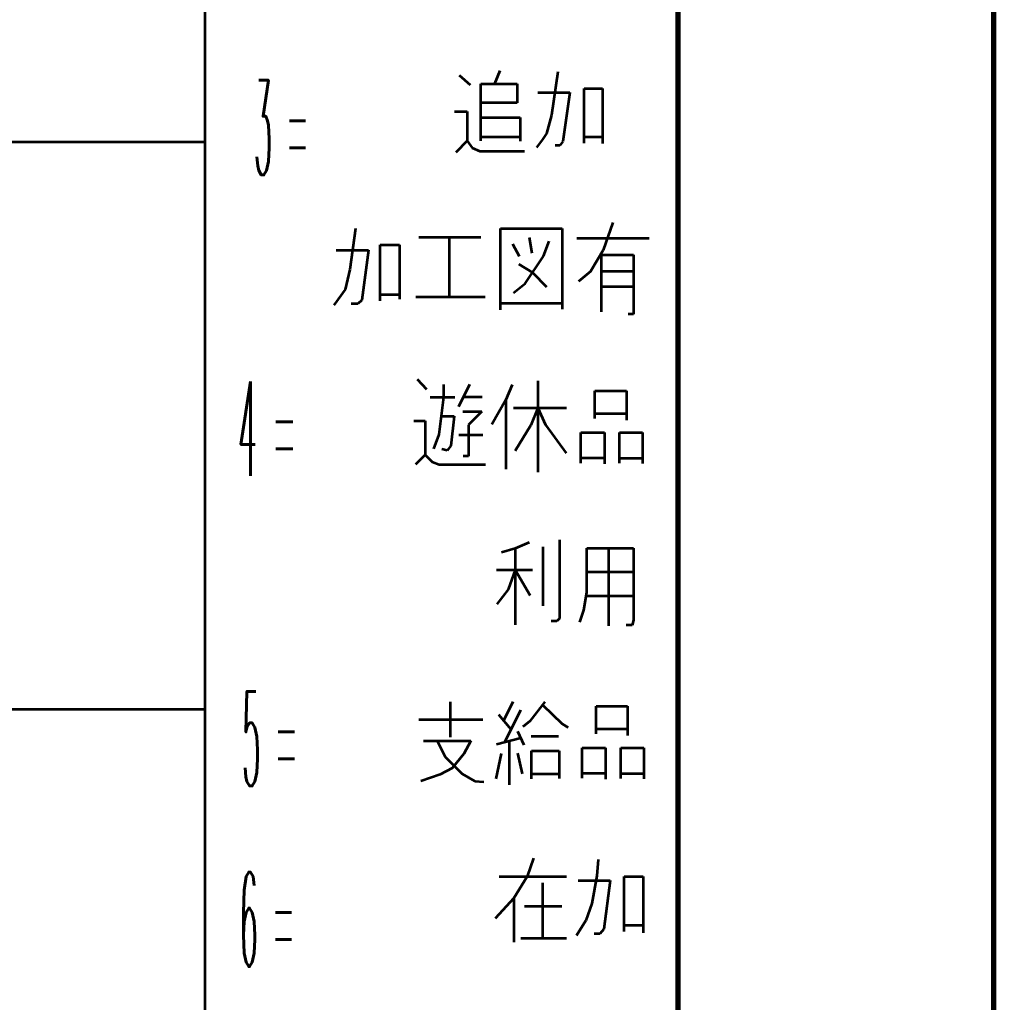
# Model space of a CAD drawing. Header units: millimetres. Extents: x 1333 to 104182, y -63211 to -5704.
# Drawn here: x 48491.53 to 48522.4, y -63112.56 to -63081.4 of the extents above; entities that cross this region are included whole.
import ezdxf
from ezdxf.enums import TextEntityAlignment as Align

# ---------------------------------------------------------------- set-up
doc = ezdxf.new("R2010")
doc.units = ezdxf.units.MM
doc.header["$LTSCALE"] = 0.5
doc.layers.add('11', color=3, linetype='Continuous')
doc.styles.get("Standard").update_dxf_attribs({"font": 'simplex.shx'})

msp = doc.modelspace()

# ---------------------------------------------------------------- linework, layer by layer
at = {"color": 7, "lineweight": 70}
for p, q in [((48522.405, -62617.278), (48522.405, -63211.278)), ((48512.405, -62627.278), (48512.405, -63201.278))]:
    msp.add_line(p, q, dxfattribs=at)
at = {"color": 7, "lineweight": 35}
for p, q in [((48497.405, -63047.278), (48497.405, -63201.278)), ((48497.405, -63047.278), (48497.405, -63201.278)), ((48512.405, -63047.278), (48512.405, -63201.278)), ((48512.405, -63047.278), (48512.405, -63201.278)), ((48372.405, -63085.278), (48497.405, -63085.278)), ((48372.405, -63085.278), (48497.405, -63085.278)), ((48497.405, -63103.278), (48372.405, -63103.278)), ((48497.405, -63103.278), (48372.405, -63103.278))]:
    msp.add_line(p, q, dxfattribs=at)
at = {"color": 7, "lineweight": 35, "ltscale": 0.01167}
msp.add_line((48505.464, -63083.158), (48505.815, -63083.466), dxfattribs=at)
msp.add_line((48505.464, -63083.158), (48505.815, -63083.466), dxfattribs=at)
at = {"color": 7, "lineweight": 35, "ltscale": 0.011326}
msp.add_line((48506.755, -63083.023), (48506.584, -63083.442), dxfattribs=at)
msp.add_line((48506.755, -63083.023), (48506.584, -63083.442), dxfattribs=at)
at = {"color": 7, "lineweight": 35, "ltscale": 0.034764}
msp.add_line((48508.601, -63083.053), (48508.392, -63084.428), dxfattribs=at)
msp.add_line((48508.601, -63083.053), (48508.392, -63084.428), dxfattribs=at)
at = {"color": 7, "lineweight": 35, "ltscale": 0.028906}
for p, q in [((48506.153, -63083.442), (48507.309, -63083.442)), ((48506.153, -63083.442), (48507.309, -63083.442)), ((48507.309, -63084.04), (48506.153, -63084.04)), ((48507.309, -63084.04), (48506.153, -63084.04))]:
    msp.add_line(p, q, dxfattribs=at)
at = {"color": 7, "lineweight": 35, "ltscale": 0.045157}
msp.add_line((48506.153, -63085.248), (48506.153, -63083.442), dxfattribs=at)
msp.add_line((48506.153, -63085.248), (48506.153, -63083.442), dxfattribs=at)
at = {"color": 7, "lineweight": 35, "ltscale": 0.014951}
msp.add_line((48507.309, -63083.442), (48507.309, -63084.04), dxfattribs=at)
msp.add_line((48507.309, -63083.442), (48507.309, -63084.04), dxfattribs=at)
at = {"color": 7, "lineweight": 35, "ltscale": 0.014624}
for p, q in [((48509.431, -63083.584), (48510.016, -63083.584)), ((48509.431, -63083.584), (48510.016, -63083.584)), ((48510.016, -63085.125), (48509.431, -63085.125)), ((48510.016, -63085.125), (48509.431, -63085.125))]:
    msp.add_line(p, q, dxfattribs=at)
at = {"color": 7, "lineweight": 35, "ltscale": 0.043307}
msp.add_line((48509.431, -63085.316), (48509.431, -63083.584), dxfattribs=at)
msp.add_line((48509.431, -63085.316), (48509.431, -63083.584), dxfattribs=at)
at = {"color": 7, "lineweight": 35, "ltscale": 0.043768}
msp.add_line((48510.016, -63083.584), (48510.016, -63085.334), dxfattribs=at)
msp.add_line((48510.016, -63083.584), (48510.016, -63085.334), dxfattribs=at)
at = {"color": 7, "lineweight": 35, "ltscale": 0.02522}
msp.add_line((48507.967, -63083.713), (48508.976, -63083.713), dxfattribs=at)
msp.add_line((48507.967, -63083.713), (48508.976, -63083.713), dxfattribs=at)
at = {"color": 7, "lineweight": 35, "ltscale": 0.039231}
msp.add_line((48508.976, -63083.713), (48508.755, -63085.267), dxfattribs=at)
msp.add_line((48508.976, -63083.713), (48508.755, -63085.267), dxfattribs=at)
at = {"color": 7, "lineweight": 35, "ltscale": 0.009998}
msp.add_line((48505.322, -63084.311), (48505.722, -63084.311), dxfattribs=at)
msp.add_line((48505.322, -63084.311), (48505.722, -63084.311), dxfattribs=at)
at = {"color": 7, "lineweight": 35, "ltscale": 0.023425}
msp.add_line((48505.722, -63084.311), (48505.722, -63085.248), dxfattribs=at)
msp.add_line((48505.722, -63084.311), (48505.722, -63085.248), dxfattribs=at)
at = {"color": 7, "lineweight": 35, "ltscale": 0.031213}
for p, q in [((48506.153, -63084.508), (48507.401, -63084.508)), ((48506.153, -63084.508), (48507.401, -63084.508)), ((48506.153, -63085.119), (48507.401, -63085.119)), ((48506.153, -63085.119), (48507.401, -63085.119))]:
    msp.add_line(p, q, dxfattribs=at)
at = {"color": 7, "lineweight": 35, "ltscale": 0.018649}
msp.add_line((48507.401, -63084.508), (48507.401, -63085.254), dxfattribs=at)
msp.add_line((48507.401, -63084.508), (48507.401, -63085.254), dxfattribs=at)
at = {"color": 7, "lineweight": 35, "ltscale": 0.014994}
msp.add_line((48508.392, -63084.428), (48508.238, -63085.008), dxfattribs=at)
msp.add_line((48508.392, -63084.428), (48508.238, -63085.008), dxfattribs=at)
at = {"color": 7, "lineweight": 35, "ltscale": 0.005891}
msp.add_line((48508.238, -63085.008), (48508.109, -63085.205), dxfattribs=at)
msp.add_line((48508.238, -63085.008), (48508.109, -63085.205), dxfattribs=at)
at = {"color": 7, "lineweight": 35, "ltscale": 0.012846}
msp.add_line((48505.722, -63085.248), (48505.359, -63085.611), dxfattribs=at)
msp.add_line((48505.722, -63085.248), (48505.359, -63085.611), dxfattribs=at)
at = {"color": 7, "lineweight": 35, "ltscale": 0.006719}
msp.add_line((48505.722, -63085.248), (48505.882, -63085.464), dxfattribs=at)
msp.add_line((48505.722, -63085.248), (48505.882, -63085.464), dxfattribs=at)
at = {"color": 7, "lineweight": 35, "ltscale": 0.006604}
msp.add_line((48505.882, -63085.464), (48506.122, -63085.575), dxfattribs=at)
msp.add_line((48505.882, -63085.464), (48506.122, -63085.575), dxfattribs=at)
at = {"color": 7, "lineweight": 35, "ltscale": 0.00791}
msp.add_line((48508.109, -63085.205), (48507.919, -63085.458), dxfattribs=at)
msp.add_line((48508.109, -63085.205), (48507.919, -63085.458), dxfattribs=at)
at = {"color": 7, "lineweight": 35, "ltscale": 0.00369}
msp.add_line((48508.656, -63085.39), (48508.509, -63085.396), dxfattribs=at)
msp.add_line((48508.656, -63085.39), (48508.509, -63085.396), dxfattribs=at)
at = {"color": 7, "lineweight": 35, "ltscale": 0.003947}
msp.add_line((48508.755, -63085.267), (48508.656, -63085.39), dxfattribs=at)
msp.add_line((48508.755, -63085.267), (48508.656, -63085.39), dxfattribs=at)
at = {"color": 7, "lineweight": 35, "ltscale": 0.035364}
msp.add_line((48506.122, -63085.575), (48507.537, -63085.575), dxfattribs=at)
msp.add_line((48506.122, -63085.575), (48507.537, -63085.575), dxfattribs=at)
at = {"color": 7, "lineweight": 35, "ltscale": 0.023103}
msp.add_line((48510.338, -63087.837), (48510.029, -63088.708), dxfattribs=at)
msp.add_line((48510.338, -63087.837), (48510.029, -63088.708), dxfattribs=at)
at = {"color": 7, "lineweight": 35, "ltscale": 0.032837}
msp.add_line((48502.179, -63088.027), (48502, -63089.328), dxfattribs=at)
msp.add_line((48502.179, -63088.027), (48502, -63089.328), dxfattribs=at)
at = {"color": 7, "lineweight": 35, "ltscale": 0.064307}
msp.add_line((48506.783, -63090.599), (48506.783, -63088.027), dxfattribs=at)
msp.add_line((48506.783, -63090.599), (48506.783, -63088.027), dxfattribs=at)
at = {"color": 7, "lineweight": 35, "ltscale": 0.048694}
for p, q in [((48506.783, -63088.027), (48508.731, -63088.027)), ((48506.783, -63088.027), (48508.731, -63088.027)), ((48506.783, -63090.389), (48508.731, -63090.389)), ((48506.783, -63090.389), (48508.731, -63090.389))]:
    msp.add_line(p, q, dxfattribs=at)
at = {"color": 7, "lineweight": 35, "ltscale": 0.063806}
msp.add_line((48508.731, -63088.027), (48508.731, -63090.579), dxfattribs=at)
msp.add_line((48508.731, -63088.027), (48508.731, -63090.579), dxfattribs=at)
at = {"color": 7, "lineweight": 35, "ltscale": 0.04429}
msp.add_line((48502.968, -63090.319), (48502.968, -63088.547), dxfattribs=at)
msp.add_line((48502.968, -63090.319), (48502.968, -63088.547), dxfattribs=at)
at = {"color": 7, "lineweight": 35, "ltscale": 0.015234}
for p, q in [((48502.968, -63088.547), (48503.578, -63088.547)), ((48502.968, -63088.547), (48503.578, -63088.547)), ((48502.968, -63090.119), (48503.578, -63090.119)), ((48502.968, -63090.119), (48503.578, -63090.119))]:
    msp.add_line(p, q, dxfattribs=at)
at = {"color": 7, "lineweight": 35, "ltscale": 0.043039}
msp.add_line((48503.578, -63088.547), (48503.578, -63090.269), dxfattribs=at)
msp.add_line((48503.578, -63088.547), (48503.578, -63090.269), dxfattribs=at)
at = {"color": 7, "lineweight": 35, "ltscale": 0.04917}
msp.add_line((48504.187, -63088.297), (48506.154, -63088.297), dxfattribs=at)
msp.add_line((48504.187, -63088.297), (48506.154, -63088.297), dxfattribs=at)
at = {"color": 7, "lineweight": 35, "ltscale": 0.04729}
msp.add_line((48505.155, -63088.297), (48505.155, -63090.189), dxfattribs=at)
msp.add_line((48505.155, -63088.297), (48505.155, -63090.189), dxfattribs=at)
at = {"color": 7, "lineweight": 35, "ltscale": 0.011082}
msp.add_line((48507.163, -63088.507), (48507.373, -63088.898), dxfattribs=at)
msp.add_line((48507.163, -63088.507), (48507.373, -63088.898), dxfattribs=at)
at = {"color": 7, "lineweight": 35, "ltscale": 0.012709}
msp.add_line((48507.682, -63088.307), (48507.772, -63088.808), dxfattribs=at)
msp.add_line((48507.682, -63088.307), (48507.772, -63088.808), dxfattribs=at)
at = {"color": 7, "lineweight": 35, "ltscale": 0.012587}
msp.add_line((48508.142, -63088.898), (48508.321, -63088.427), dxfattribs=at)
msp.add_line((48508.142, -63088.898), (48508.321, -63088.427), dxfattribs=at)
at = {"color": 7, "lineweight": 35, "ltscale": 0.057166}
msp.add_line((48509.2, -63088.327), (48511.487, -63088.327), dxfattribs=at)
msp.add_line((48509.2, -63088.327), (48511.487, -63088.327), dxfattribs=at)
at = {"color": 7, "lineweight": 35, "ltscale": 0.025464}
for p, q in [((48501.57, -63088.708), (48502.589, -63088.708)), ((48501.57, -63088.708), (48502.589, -63088.708)), ((48509.979, -63088.858), (48510.998, -63088.858)), ((48509.979, -63088.858), (48510.998, -63088.858)), ((48509.979, -63089.378), (48510.998, -63089.378)), ((48509.979, -63089.378), (48510.998, -63089.378)), ((48509.979, -63089.859), (48510.998, -63089.859)), ((48509.979, -63089.859), (48510.998, -63089.859))]:
    msp.add_line(p, q, dxfattribs=at)
at = {"color": 7, "lineweight": 35, "ltscale": 0.040129}
msp.add_line((48502.589, -63088.708), (48502.38, -63090.299), dxfattribs=at)
msp.add_line((48502.589, -63088.708), (48502.38, -63090.299), dxfattribs=at)
at = {"color": 7, "lineweight": 35, "ltscale": 0.02615}
msp.add_line((48507.562, -63089.768), (48508.142, -63088.898), dxfattribs=at)
msp.add_line((48507.562, -63089.768), (48508.142, -63088.898), dxfattribs=at)
at = {"color": 7, "lineweight": 35, "ltscale": 0.01973}
msp.add_line((48510.029, -63088.708), (48509.63, -63089.388), dxfattribs=at)
msp.add_line((48510.029, -63088.708), (48509.63, -63089.388), dxfattribs=at)
at = {"color": 7, "lineweight": 35, "ltscale": 0.045288}
msp.add_line((48509.979, -63090.669), (48509.979, -63088.858), dxfattribs=at)
msp.add_line((48509.979, -63090.669), (48509.979, -63088.858), dxfattribs=at)
at = {"color": 7, "lineweight": 35, "ltscale": 0.04704}
msp.add_line((48510.998, -63088.858), (48510.998, -63090.739), dxfattribs=at)
msp.add_line((48510.998, -63088.858), (48510.998, -63090.739), dxfattribs=at)
at = {"color": 7, "lineweight": 35, "ltscale": 0.012621}
msp.add_line((48507.363, -63089.158), (48507.795, -63089.42), dxfattribs=at)
msp.add_line((48507.363, -63089.158), (48507.795, -63089.42), dxfattribs=at)
at = {"color": 7, "lineweight": 35, "ltscale": 0.016199}
msp.add_line((48502, -63089.328), (48501.85, -63089.959), dxfattribs=at)
msp.add_line((48502, -63089.328), (48501.85, -63089.959), dxfattribs=at)
at = {"color": 7, "lineweight": 35, "ltscale": 0.016009}
msp.add_line((48507.795, -63089.42), (48508.241, -63089.879), dxfattribs=at)
msp.add_line((48507.795, -63089.42), (48508.241, -63089.879), dxfattribs=at)
at = {"color": 7, "lineweight": 35, "ltscale": 0.012411}
msp.add_line((48509.63, -63089.388), (48509.25, -63089.708), dxfattribs=at)
msp.add_line((48509.63, -63089.388), (48509.25, -63089.708), dxfattribs=at)
at = {"color": 7, "lineweight": 35, "ltscale": 0.01174}
msp.add_line((48507.193, -63090.059), (48507.562, -63089.768), dxfattribs=at)
msp.add_line((48507.193, -63090.059), (48507.562, -63089.768), dxfattribs=at)
at = {"color": 7, "lineweight": 35, "ltscale": 0.015411}
msp.add_line((48501.85, -63089.959), (48501.49, -63090.459), dxfattribs=at)
msp.add_line((48501.85, -63089.959), (48501.49, -63090.459), dxfattribs=at)
at = {"color": 7, "lineweight": 35, "ltscale": 0.005249}
msp.add_line((48502.25, -63090.409), (48502.04, -63090.409), dxfattribs=at)
msp.add_line((48502.25, -63090.409), (48502.04, -63090.409), dxfattribs=at)
at = {"color": 7, "lineweight": 35, "ltscale": 0.004257}
msp.add_line((48502.38, -63090.299), (48502.25, -63090.409), dxfattribs=at)
msp.add_line((48502.38, -63090.299), (48502.25, -63090.409), dxfattribs=at)
at = {"color": 7, "lineweight": 35, "ltscale": 0.054932}
msp.add_line((48504.097, -63090.189), (48506.294, -63090.189), dxfattribs=at)
msp.add_line((48504.097, -63090.189), (48506.294, -63090.189), dxfattribs=at)
at = {"color": 7, "lineweight": 35, "ltscale": 0.004248}
msp.add_line((48510.998, -63090.739), (48510.828, -63090.739), dxfattribs=at)
msp.add_line((48510.998, -63090.739), (48510.828, -63090.739), dxfattribs=at)
at = {"color": 7, "lineweight": 35, "ltscale": 0.010826}
msp.add_line((48504.137, -63092.797), (48504.428, -63093.118), dxfattribs=at)
msp.add_line((48504.137, -63092.797), (48504.428, -63093.118), dxfattribs=at)
at = {"color": 7, "lineweight": 35, "ltscale": 0.072397}
msp.add_line((48507.967, -63092.855), (48507.967, -63095.751), dxfattribs=at)
msp.add_line((48507.967, -63092.855), (48507.967, -63095.751), dxfattribs=at)
at = {"color": 7, "lineweight": 35, "ltscale": 0.009961}
msp.add_line((48504.971, -63092.972), (48504.971, -63093.37), dxfattribs=at)
msp.add_line((48504.971, -63092.972), (48504.971, -63093.37), dxfattribs=at)
at = {"color": 7, "lineweight": 35, "ltscale": 0.019765}
msp.add_line((48505.796, -63092.972), (48505.446, -63093.681), dxfattribs=at)
msp.add_line((48505.796, -63092.972), (48505.446, -63093.681), dxfattribs=at)
at = {"color": 7, "lineweight": 35, "ltscale": 0.012853}
msp.add_line((48507.143, -63092.982), (48506.949, -63093.458), dxfattribs=at)
msp.add_line((48507.143, -63092.982), (48506.949, -63093.458), dxfattribs=at)
at = {"color": 7, "lineweight": 35, "ltscale": 0.021866}
for p, q in [((48509.771, -63094.051), (48509.771, -63093.176)), ((48509.771, -63094.051), (48509.771, -63093.176)), ((48509.809, -63104.048), (48509.809, -63103.174)), ((48509.809, -63104.048), (48509.809, -63103.174))]:
    msp.add_line(p, q, dxfattribs=at)
at = {"color": 7, "lineweight": 35, "ltscale": 0.024963}
for p, q in [((48509.771, -63093.176), (48510.77, -63093.176)), ((48509.771, -63093.176), (48510.77, -63093.176)), ((48509.771, -63093.895), (48510.77, -63093.895)), ((48509.771, -63093.895), (48510.77, -63093.895)), ((48509.809, -63103.174), (48510.808, -63103.174)), ((48509.809, -63103.174), (48510.808, -63103.174)), ((48509.809, -63103.893), (48510.808, -63103.893)), ((48509.809, -63103.893), (48510.808, -63103.893))]:
    msp.add_line(p, q, dxfattribs=at)
at = {"color": 7, "lineweight": 35, "ltscale": 0.02308}
for p, q in [((48510.77, -63093.176), (48510.77, -63094.099)), ((48510.77, -63093.176), (48510.77, -63094.099)), ((48510.808, -63103.174), (48510.808, -63104.097)), ((48510.808, -63103.174), (48510.808, -63104.097))]:
    msp.add_line(p, q, dxfattribs=at)
at = {"color": 7, "lineweight": 35, "ltscale": 0.019629}
msp.add_line((48504.545, -63093.37), (48505.33, -63093.37), dxfattribs=at)
msp.add_line((48504.545, -63093.37), (48505.33, -63093.37), dxfattribs=at)
at = {"color": 7, "lineweight": 35, "ltscale": 0.029861}
msp.add_line((48504.971, -63093.37), (48504.826, -63094.556), dxfattribs=at)
msp.add_line((48504.971, -63093.37), (48504.826, -63094.556), dxfattribs=at)
at = {"color": 7, "lineweight": 35, "ltscale": 0.014697}
msp.add_line((48505.605, -63093.358), (48506.193, -63093.358), dxfattribs=at)
msp.add_line((48505.605, -63093.358), (48506.193, -63093.358), dxfattribs=at)
at = {"color": 7, "lineweight": 35, "ltscale": 0.022409}
msp.add_line((48506.949, -63093.458), (48506.503, -63094.235), dxfattribs=at)
msp.add_line((48506.949, -63093.458), (48506.503, -63094.235), dxfattribs=at)
at = {"color": 7, "lineweight": 35, "ltscale": 0.054904}
msp.add_line((48506.949, -63093.458), (48506.949, -63095.654), dxfattribs=at)
msp.add_line((48506.949, -63093.458), (48506.949, -63095.654), dxfattribs=at)
at = {"color": 7, "lineweight": 35, "ltscale": 0.015027}
msp.add_line((48505.582, -63093.827), (48506.183, -63093.827), dxfattribs=at)
msp.add_line((48505.582, -63093.827), (48506.183, -63093.827), dxfattribs=at)
at = {"color": 7, "lineweight": 35, "ltscale": 0.014931}
msp.add_line((48506.183, -63093.827), (48505.761, -63094.249), dxfattribs=at)
msp.add_line((48506.183, -63093.827), (48505.761, -63094.249), dxfattribs=at)
at = {"color": 7, "lineweight": 35, "ltscale": 0.041943}
msp.add_line((48507.192, -63093.71), (48508.869, -63093.71), dxfattribs=at)
msp.add_line((48507.192, -63093.71), (48508.869, -63093.71), dxfattribs=at)
at = {"color": 7, "lineweight": 35, "ltscale": 0.014704}
msp.add_line((48507.967, -63093.71), (48507.744, -63094.255), dxfattribs=at)
msp.add_line((48507.967, -63093.71), (48507.744, -63094.255), dxfattribs=at)
at = {"color": 7, "lineweight": 35, "ltscale": 0.014671}
msp.add_line((48507.967, -63093.71), (48508.21, -63094.245), dxfattribs=at)
msp.add_line((48507.967, -63093.71), (48508.21, -63094.245), dxfattribs=at)
at = {"color": 7, "lineweight": 35, "ltscale": 0.008972}
msp.add_line((48504.03, -63094.119), (48504.389, -63094.119), dxfattribs=at)
msp.add_line((48504.03, -63094.119), (48504.389, -63094.119), dxfattribs=at)
at = {"color": 7, "lineweight": 35, "ltscale": 0.026965}
msp.add_line((48504.389, -63094.119), (48504.389, -63095.197), dxfattribs=at)
msp.add_line((48504.389, -63094.119), (48504.389, -63095.197), dxfattribs=at)
at = {"color": 7, "lineweight": 35, "ltscale": 0.010352}
msp.add_line((48504.897, -63093.978), (48505.311, -63093.978), dxfattribs=at)
msp.add_line((48504.897, -63093.978), (48505.311, -63093.978), dxfattribs=at)
at = {"color": 7, "lineweight": 35, "ltscale": 0.023586}
msp.add_line((48505.311, -63093.978), (48505.204, -63094.915), dxfattribs=at)
msp.add_line((48505.311, -63093.978), (48505.204, -63094.915), dxfattribs=at)
at = {"color": 7, "lineweight": 35, "ltscale": 0.024911}
msp.add_line((48505.761, -63094.249), (48505.761, -63095.246), dxfattribs=at)
msp.add_line((48505.761, -63094.249), (48505.761, -63095.246), dxfattribs=at)
at = {"color": 7, "lineweight": 35, "ltscale": 0.023989}
msp.add_line((48507.744, -63094.255), (48507.24, -63095.071), dxfattribs=at)
msp.add_line((48507.744, -63094.255), (48507.24, -63095.071), dxfattribs=at)
at = {"color": 7, "lineweight": 35, "ltscale": 0.027828}
msp.add_line((48508.21, -63094.245), (48508.859, -63095.149), dxfattribs=at)
msp.add_line((48508.21, -63094.245), (48508.859, -63095.149), dxfattribs=at)
at = {"color": 7, "lineweight": 35, "ltscale": 0.018665}
for p, q in [((48509.325, -63094.498), (48510.071, -63094.498)), ((48509.325, -63094.498), (48510.071, -63094.498)), ((48509.325, -63095.294), (48510.071, -63095.294)), ((48509.325, -63095.294), (48510.071, -63095.294))]:
    msp.add_line(p, q, dxfattribs=at)
at = {"color": 7, "lineweight": 35, "ltscale": 0.024051}
for p, q in [((48509.325, -63095.46), (48509.325, -63094.498)), ((48509.325, -63095.46), (48509.325, -63094.498)), ((48509.363, -63105.457), (48509.363, -63104.495)), ((48509.363, -63105.457), (48509.363, -63104.495))]:
    msp.add_line(p, q, dxfattribs=at)
at = {"color": 7, "lineweight": 35, "ltscale": 0.02478}
for p, q in [((48510.071, -63094.498), (48510.071, -63095.489)), ((48510.071, -63094.498), (48510.071, -63095.489)), ((48510.11, -63104.495), (48510.11, -63105.487)), ((48510.11, -63104.495), (48510.11, -63105.487))]:
    msp.add_line(p, q, dxfattribs=at)
at = {"color": 7, "lineweight": 35, "ltscale": 0.018188}
for p, q in [((48510.556, -63094.498), (48511.284, -63094.498)), ((48510.556, -63094.498), (48511.284, -63094.498)), ((48510.556, -63095.304), (48511.284, -63095.304)), ((48510.556, -63095.304), (48511.284, -63095.304)), ((48510.594, -63104.495), (48511.322, -63104.495)), ((48510.594, -63104.495), (48511.322, -63104.495)), ((48510.594, -63105.302), (48511.322, -63105.302)), ((48510.594, -63105.302), (48511.322, -63105.302))]:
    msp.add_line(p, q, dxfattribs=at)
at = {"color": 7, "lineweight": 35, "ltscale": 0.024292}
msp.add_line((48510.556, -63095.469), (48510.556, -63094.498), dxfattribs=at)
msp.add_line((48510.556, -63095.469), (48510.556, -63094.498), dxfattribs=at)
at = {"color": 7, "lineweight": 35, "ltscale": 0.024536}
for p, q in [((48511.284, -63094.498), (48511.284, -63095.479)), ((48511.284, -63094.498), (48511.284, -63095.479)), ((48511.322, -63104.495), (48511.322, -63105.477)), ((48511.322, -63104.495), (48511.322, -63105.477))]:
    msp.add_line(p, q, dxfattribs=at)
at = {"color": 7, "lineweight": 35, "ltscale": 0.012227}
msp.add_line((48504.826, -63094.556), (48504.651, -63095.013), dxfattribs=at)
msp.add_line((48504.826, -63094.556), (48504.651, -63095.013), dxfattribs=at)
at = {"color": 7, "lineweight": 35, "ltscale": 0.018921}
msp.add_line((48505.456, -63094.566), (48506.213, -63094.566), dxfattribs=at)
msp.add_line((48505.456, -63094.566), (48506.213, -63094.566), dxfattribs=at)
at = {"color": 7, "lineweight": 35, "ltscale": 0.004399}
msp.add_line((48505.088, -63095.061), (48504.918, -63095.016), dxfattribs=at)
msp.add_line((48505.088, -63095.061), (48504.918, -63095.016), dxfattribs=at)
at = {"color": 7, "lineweight": 35, "ltscale": 0.00466}
msp.add_line((48505.204, -63094.915), (48505.088, -63095.061), dxfattribs=at)
msp.add_line((48505.204, -63094.915), (48505.088, -63095.061), dxfattribs=at)
at = {"color": 7, "lineweight": 35, "ltscale": 0.010809}
msp.add_line((48504.389, -63095.197), (48504.084, -63095.503), dxfattribs=at)
msp.add_line((48504.389, -63095.197), (48504.084, -63095.503), dxfattribs=at)
at = {"color": 7, "lineweight": 35, "ltscale": 0.007896}
msp.add_line((48504.389, -63095.197), (48504.612, -63095.421), dxfattribs=at)
msp.add_line((48504.389, -63095.197), (48504.612, -63095.421), dxfattribs=at)
at = {"color": 7, "lineweight": 35, "ltscale": 0.005992}
msp.add_line((48504.612, -63095.421), (48504.836, -63095.508), dxfattribs=at)
msp.add_line((48504.612, -63095.421), (48504.836, -63095.508), dxfattribs=at)
at = {"color": 7, "lineweight": 35, "ltscale": 0.004236}
msp.add_line((48505.761, -63095.246), (48505.591, -63095.246), dxfattribs=at)
msp.add_line((48505.761, -63095.246), (48505.591, -63095.246), dxfattribs=at)
at = {"color": 7, "lineweight": 35, "ltscale": 0.036597}
msp.add_line((48504.836, -63095.508), (48506.299, -63095.508), dxfattribs=at)
msp.add_line((48504.836, -63095.508), (48506.299, -63095.508), dxfattribs=at)
at = {"color": 7, "lineweight": 35, "ltscale": 0.062335}
msp.add_line((48508.645, -63097.9), (48508.645, -63100.393), dxfattribs=at)
msp.add_line((48508.645, -63097.9), (48508.645, -63100.393), dxfattribs=at)
at = {"color": 7, "lineweight": 35, "ltscale": 0.011218}
msp.add_line((48507.24, -63098.171), (48506.808, -63098.294), dxfattribs=at)
msp.add_line((48507.24, -63098.171), (48506.808, -63098.294), dxfattribs=at)
at = {"color": 7, "lineweight": 35, "ltscale": 0.012213}
msp.add_line((48507.691, -63097.984), (48507.24, -63098.171), dxfattribs=at)
msp.add_line((48507.691, -63097.984), (48507.24, -63098.171), dxfattribs=at)
at = {"color": 7, "lineweight": 35, "ltscale": 0.060556}
msp.add_line((48507.24, -63098.171), (48507.24, -63100.594), dxfattribs=at)
msp.add_line((48507.24, -63098.171), (48507.24, -63100.594), dxfattribs=at)
at = {"color": 7, "lineweight": 35, "ltscale": 0.046832}
msp.add_line((48508.116, -63098.12), (48508.116, -63099.993), dxfattribs=at)
msp.add_line((48508.116, -63098.12), (48508.116, -63099.993), dxfattribs=at)
at = {"color": 7, "lineweight": 35, "ltscale": 0.03504}
msp.add_line((48509.515, -63099.567), (48509.515, -63098.165), dxfattribs=at)
msp.add_line((48509.515, -63099.567), (48509.515, -63098.165), dxfattribs=at)
at = {"color": 7, "lineweight": 35, "ltscale": 0.037061}
for p, q in [((48509.515, -63098.165), (48510.998, -63098.165)), ((48509.515, -63098.165), (48510.998, -63098.165)), ((48509.515, -63098.914), (48510.998, -63098.914)), ((48509.515, -63098.914), (48510.998, -63098.914))]:
    msp.add_line(p, q, dxfattribs=at)
at = {"color": 7, "lineweight": 35, "ltscale": 0.061365}
msp.add_line((48510.205, -63098.165), (48510.205, -63100.62), dxfattribs=at)
msp.add_line((48510.205, -63098.165), (48510.205, -63100.62), dxfattribs=at)
at = {"color": 7, "lineweight": 35, "ltscale": 0.057004}
msp.add_line((48510.998, -63098.165), (48510.998, -63100.445), dxfattribs=at)
msp.add_line((48510.998, -63098.165), (48510.998, -63100.445), dxfattribs=at)
at = {"color": 7, "lineweight": 35, "ltscale": 0.028357}
msp.add_line((48506.653, -63098.85), (48507.788, -63098.85), dxfattribs=at)
msp.add_line((48506.653, -63098.85), (48507.788, -63098.85), dxfattribs=at)
at = {"color": 7, "lineweight": 35, "ltscale": 0.016443}
msp.add_line((48507.24, -63098.85), (48507.021, -63099.47), dxfattribs=at)
msp.add_line((48507.24, -63098.85), (48507.021, -63099.47), dxfattribs=at)
at = {"color": 7, "lineweight": 35, "ltscale": 0.023444}
msp.add_line((48507.24, -63098.85), (48507.717, -63099.657), dxfattribs=at)
msp.add_line((48507.24, -63098.85), (48507.717, -63099.657), dxfattribs=at)
at = {"color": 7, "lineweight": 35, "ltscale": 0.01462}
msp.add_line((48507.021, -63099.47), (48506.666, -63099.935), dxfattribs=at)
msp.add_line((48507.021, -63099.47), (48506.666, -63099.935), dxfattribs=at)
at = {"color": 7, "lineweight": 35, "ltscale": 0.014231}
msp.add_line((48509.425, -63100.129), (48509.515, -63099.567), dxfattribs=at)
msp.add_line((48509.425, -63100.129), (48509.515, -63099.567), dxfattribs=at)
at = {"color": 7, "lineweight": 35, "ltscale": 0.037476}
msp.add_line((48509.499, -63099.671), (48510.998, -63099.671), dxfattribs=at)
msp.add_line((48509.499, -63099.671), (48510.998, -63099.671), dxfattribs=at)
at = {"color": 7, "lineweight": 35, "ltscale": 0.002741}
msp.add_line((48508.645, -63100.393), (48508.567, -63100.471), dxfattribs=at)
msp.add_line((48508.645, -63100.393), (48508.567, -63100.471), dxfattribs=at)
at = {"color": 7, "lineweight": 35, "ltscale": 0.01011}
msp.add_line((48509.29, -63100.51), (48509.425, -63100.129), dxfattribs=at)
msp.add_line((48509.29, -63100.51), (48509.425, -63100.129), dxfattribs=at)
at = {"color": 7, "lineweight": 35, "ltscale": 0.004504}
msp.add_line((48508.567, -63100.471), (48508.387, -63100.471), dxfattribs=at)
msp.add_line((48508.567, -63100.471), (48508.387, -63100.471), dxfattribs=at)
at = {"color": 7, "lineweight": 35, "ltscale": 0.004956}
msp.add_line((48510.957, -63100.597), (48510.759, -63100.597), dxfattribs=at)
msp.add_line((48510.957, -63100.597), (48510.759, -63100.597), dxfattribs=at)
at = {"color": 7, "lineweight": 35, "ltscale": 0.00392}
msp.add_line((48510.998, -63100.445), (48510.957, -63100.597), dxfattribs=at)
msp.add_line((48510.998, -63100.445), (48510.957, -63100.597), dxfattribs=at)
at = {"color": 7, "lineweight": 35, "ltscale": 0.028043}
msp.add_line((48505.187, -63103.036), (48505.187, -63104.158), dxfattribs=at)
msp.add_line((48505.187, -63103.036), (48505.187, -63104.158), dxfattribs=at)
at = {"color": 7, "lineweight": 35, "ltscale": 0.016178}
msp.add_line((48507.172, -63103.036), (48506.883, -63103.615), dxfattribs=at)
msp.add_line((48507.172, -63103.036), (48506.883, -63103.615), dxfattribs=at)
at = {"color": 7, "lineweight": 35, "ltscale": 0.019601}
msp.add_line((48508.185, -63103.03), (48507.706, -63103.651), dxfattribs=at)
msp.add_line((48508.185, -63103.03), (48507.706, -63103.651), dxfattribs=at)
at = {"color": 7, "lineweight": 35, "ltscale": 0.021538}
msp.add_line((48508.111, -63103.126), (48508.729, -63103.727), dxfattribs=at)
msp.add_line((48508.111, -63103.126), (48508.729, -63103.727), dxfattribs=at)
at = {"color": 7, "lineweight": 35, "ltscale": 0.015153}
msp.add_line((48506.713, -63103.434), (48507.104, -63103.897), dxfattribs=at)
msp.add_line((48506.713, -63103.434), (48507.104, -63103.897), dxfattribs=at)
at = {"color": 7, "lineweight": 35, "ltscale": 0.028404}
msp.add_line((48507.408, -63103.299), (48506.906, -63104.318), dxfattribs=at)
msp.add_line((48507.408, -63103.299), (48506.906, -63104.318), dxfattribs=at)
at = {"color": 7, "lineweight": 35, "ltscale": 0.050537}
msp.add_line((48504.194, -63103.597), (48506.215, -63103.597), dxfattribs=at)
msp.add_line((48504.194, -63103.597), (48506.215, -63103.597), dxfattribs=at)
at = {"color": 7, "lineweight": 35, "ltscale": 0.006966}
msp.add_line((48507.706, -63103.651), (48507.49, -63103.826), dxfattribs=at)
msp.add_line((48507.706, -63103.651), (48507.49, -63103.826), dxfattribs=at)
at = {"color": 7, "lineweight": 35, "ltscale": 0.005766}
msp.add_line((48508.729, -63103.727), (48508.927, -63103.844), dxfattribs=at)
msp.add_line((48508.729, -63103.727), (48508.927, -63103.844), dxfattribs=at)
at = {"color": 7, "lineweight": 35, "ltscale": 0.019919}
msp.add_line((48506.649, -63104.371), (48507.42, -63104.172), dxfattribs=at)
msp.add_line((48506.649, -63104.371), (48507.42, -63104.172), dxfattribs=at)
at = {"color": 7, "lineweight": 35, "ltscale": 0.011858}
msp.add_line((48507.32, -63103.967), (48507.513, -63104.4), dxfattribs=at)
msp.add_line((48507.32, -63103.967), (48507.513, -63104.4), dxfattribs=at)
at = {"color": 7, "lineweight": 35, "ltscale": 0.021765}
for p, q in [((48507.747, -63104.119), (48508.618, -63104.119)), ((48507.747, -63104.119), (48508.618, -63104.119)), ((48507.765, -63104.582), (48508.635, -63104.582)), ((48507.765, -63104.582), (48508.635, -63104.582)), ((48507.765, -63105.32), (48508.635, -63105.32)), ((48507.765, -63105.32), (48508.635, -63105.32))]:
    msp.add_line(p, q, dxfattribs=at)
at = {"color": 7, "lineweight": 35, "ltscale": 0.037451}
msp.add_line((48504.338, -63104.267), (48505.837, -63104.267), dxfattribs=at)
msp.add_line((48504.338, -63104.267), (48505.837, -63104.267), dxfattribs=at)
at = {"color": 7, "lineweight": 35, "ltscale": 0.01415}
msp.add_line((48504.772, -63104.267), (48505.024, -63104.773), dxfattribs=at)
msp.add_line((48504.772, -63104.267), (48505.024, -63104.773), dxfattribs=at)
at = {"color": 7, "lineweight": 35, "ltscale": 0.011731}
msp.add_line((48505.837, -63104.267), (48505.62, -63104.683), dxfattribs=at)
msp.add_line((48505.837, -63104.267), (48505.62, -63104.683), dxfattribs=at)
at = {"color": 7, "lineweight": 35, "ltscale": 0.034985}
msp.add_line((48507.056, -63104.266), (48507.058, -63105.665), dxfattribs=at)
msp.add_line((48507.056, -63104.266), (48507.058, -63105.665), dxfattribs=at)
at = {"color": 7, "lineweight": 35, "ltscale": 0.019175}
msp.add_line((48505.024, -63104.773), (48505.566, -63105.316), dxfattribs=at)
msp.add_line((48505.024, -63104.773), (48505.566, -63105.316), dxfattribs=at)
at = {"color": 7, "lineweight": 35, "ltscale": 0.01475}
msp.add_line((48505.62, -63104.683), (48505.241, -63105.135), dxfattribs=at)
msp.add_line((48505.62, -63104.683), (48505.241, -63105.135), dxfattribs=at)
at = {"color": 7, "lineweight": 35, "ltscale": 0.020469}
msp.add_line((48506.795, -63104.676), (48506.631, -63105.478), dxfattribs=at)
msp.add_line((48506.795, -63104.676), (48506.631, -63105.478), dxfattribs=at)
at = {"color": 7, "lineweight": 35, "ltscale": 0.016831}
msp.add_line((48507.315, -63104.664), (48507.466, -63105.32), dxfattribs=at)
msp.add_line((48507.315, -63104.664), (48507.466, -63105.32), dxfattribs=at)
at = {"color": 7, "lineweight": 35, "ltscale": 0.022253}
msp.add_line((48507.765, -63105.472), (48507.765, -63104.582), dxfattribs=at)
msp.add_line((48507.765, -63105.472), (48507.765, -63104.582), dxfattribs=at)
at = {"color": 7, "lineweight": 35, "ltscale": 0.022107}
msp.add_line((48508.635, -63104.582), (48508.635, -63105.466), dxfattribs=at)
msp.add_line((48508.635, -63104.582), (48508.635, -63105.466), dxfattribs=at)
at = {"color": 7, "lineweight": 35, "ltscale": 0.018677}
for p, q in [((48509.363, -63104.495), (48510.11, -63104.495)), ((48509.363, -63104.495), (48510.11, -63104.495)), ((48509.363, -63105.292), (48510.11, -63105.292)), ((48509.363, -63105.292), (48510.11, -63105.292))]:
    msp.add_line(p, q, dxfattribs=at)
at = {"color": 7, "lineweight": 35, "ltscale": 0.024295}
msp.add_line((48510.594, -63105.467), (48510.594, -63104.495), dxfattribs=at)
msp.add_line((48510.594, -63105.467), (48510.594, -63104.495), dxfattribs=at)
at = {"color": 7, "lineweight": 35, "ltscale": 0.016288}
msp.add_line((48504.862, -63105.334), (48504.248, -63105.551), dxfattribs=at)
msp.add_line((48504.862, -63105.334), (48504.248, -63105.551), dxfattribs=at)
at = {"color": 7, "lineweight": 35, "ltscale": 0.010699}
msp.add_line((48505.241, -63105.135), (48504.862, -63105.334), dxfattribs=at)
msp.add_line((48505.241, -63105.135), (48504.862, -63105.334), dxfattribs=at)
at = {"color": 7, "lineweight": 35, "ltscale": 0.011536}
msp.add_line((48505.566, -63105.316), (48505.963, -63105.551), dxfattribs=at)
msp.add_line((48505.566, -63105.316), (48505.963, -63105.551), dxfattribs=at)
at = {"color": 7, "lineweight": 35, "ltscale": 0.007228}
msp.add_line((48505.963, -63105.551), (48506.252, -63105.569), dxfattribs=at)
msp.add_line((48505.963, -63105.551), (48506.252, -63105.569), dxfattribs=at)
at = {"color": 7, "lineweight": 35, "ltscale": 0.015561}
msp.add_line((48507.823, -63107.986), (48507.623, -63108.575), dxfattribs=at)
msp.add_line((48507.823, -63107.986), (48507.623, -63108.575), dxfattribs=at)
at = {"color": 7, "lineweight": 35, "ltscale": 0.012956}
msp.add_line((48509.873, -63108.035), (48509.83, -63108.551), dxfattribs=at)
msp.add_line((48509.873, -63108.035), (48509.83, -63108.551), dxfattribs=at)
at = {"color": 7, "lineweight": 35, "ltscale": 0.053345}
msp.add_line((48506.732, -63108.575), (48508.866, -63108.575), dxfattribs=at)
msp.add_line((48506.732, -63108.575), (48508.866, -63108.575), dxfattribs=at)
at = {"color": 7, "lineweight": 35, "ltscale": 0.020177}
msp.add_line((48507.623, -63108.575), (48507.199, -63109.262), dxfattribs=at)
msp.add_line((48507.623, -63108.575), (48507.199, -63109.262), dxfattribs=at)
at = {"color": 7, "lineweight": 35, "ltscale": 0.0439}
msp.add_line((48508.108, -63108.77), (48508.108, -63110.526), dxfattribs=at)
msp.add_line((48508.108, -63108.77), (48508.108, -63110.526), dxfattribs=at)
at = {"color": 7, "lineweight": 35, "ltscale": 0.02561}
msp.add_line((48509.236, -63108.703), (48510.26, -63108.703), dxfattribs=at)
msp.add_line((48509.236, -63108.703), (48510.26, -63108.703), dxfattribs=at)
at = {"color": 7, "lineweight": 35, "ltscale": 0.022349}
msp.add_line((48509.83, -63108.551), (48509.678, -63109.432), dxfattribs=at)
msp.add_line((48509.83, -63108.551), (48509.678, -63109.432), dxfattribs=at)
at = {"color": 7, "lineweight": 35, "ltscale": 0.038923}
msp.add_line((48510.26, -63108.703), (48510.054, -63110.246), dxfattribs=at)
msp.add_line((48510.26, -63108.703), (48510.054, -63110.246), dxfattribs=at)
at = {"color": 7, "lineweight": 35, "ltscale": 0.043744}
msp.add_line((48510.697, -63110.319), (48510.697, -63108.569), dxfattribs=at)
msp.add_line((48510.697, -63110.319), (48510.697, -63108.569), dxfattribs=at)
at = {"color": 7, "lineweight": 35, "ltscale": 0.015161}
for p, q in [((48510.697, -63108.569), (48511.303, -63108.569)), ((48510.697, -63108.569), (48511.303, -63108.569)), ((48510.697, -63110.119), (48511.303, -63110.119)), ((48510.697, -63110.119), (48511.303, -63110.119))]:
    msp.add_line(p, q, dxfattribs=at)
at = {"color": 7, "lineweight": 35, "ltscale": 0.044656}
msp.add_line((48511.303, -63108.569), (48511.303, -63110.356), dxfattribs=at)
msp.add_line((48511.303, -63108.569), (48511.303, -63110.356), dxfattribs=at)
at = {"color": 7, "lineweight": 35, "ltscale": 0.0218}
msp.add_line((48507.199, -63109.262), (48506.611, -63109.906), dxfattribs=at)
msp.add_line((48507.199, -63109.262), (48506.611, -63109.906), dxfattribs=at)
at = {"color": 7, "lineweight": 35, "ltscale": 0.034937}
msp.add_line((48507.199, -63109.262), (48507.199, -63110.659), dxfattribs=at)
msp.add_line((48507.199, -63109.262), (48507.199, -63110.659), dxfattribs=at)
at = {"color": 7, "lineweight": 35, "ltscale": 0.014218}
msp.add_line((48509.678, -63109.432), (48509.484, -63109.967), dxfattribs=at)
msp.add_line((48509.678, -63109.432), (48509.484, -63109.967), dxfattribs=at)
at = {"color": 7, "lineweight": 35, "ltscale": 0.0297}
msp.add_line((48507.539, -63109.517), (48508.727, -63109.517), dxfattribs=at)
msp.add_line((48507.539, -63109.517), (48508.727, -63109.517), dxfattribs=at)
at = {"color": 7, "lineweight": 35, "ltscale": 0.013903}
msp.add_line((48509.484, -63109.967), (48509.193, -63110.441), dxfattribs=at)
msp.add_line((48509.484, -63109.967), (48509.193, -63110.441), dxfattribs=at)
at = {"color": 7, "lineweight": 35, "ltscale": 0.004544}
msp.add_line((48509.927, -63110.386), (48509.745, -63110.392), dxfattribs=at)
msp.add_line((48509.927, -63110.386), (48509.745, -63110.392), dxfattribs=at)
at = {"color": 7, "lineweight": 35, "ltscale": 0.004729}
msp.add_line((48510.054, -63110.246), (48509.927, -63110.386), dxfattribs=at)
msp.add_line((48510.054, -63110.246), (48509.927, -63110.386), dxfattribs=at)
at = {"color": 7, "lineweight": 35, "ltscale": 0.03606}
msp.add_line((48507.423, -63110.526), (48508.866, -63110.526), dxfattribs=at)
msp.add_line((48507.423, -63110.526), (48508.866, -63110.526), dxfattribs=at)
at = {"layer": '11'}
msp.add_lwpolyline([(47681.405, -62617.278), (48522.405, -62617.278), (48522.405, -63211.278), (47681.405, -63211.278)], close=True, dxfattribs=at)

# ---------------------------------------------------------------- texts
at = {"color": 7, "lineweight": 13}
for s, width, p, p2 in [('3 =', 0.212918, (48498.971, -63086.324), (48500.705, -63086.324)), ('3 =', 0.212918, (48498.971, -63086.324), (48500.705, -63086.324)), ('4 =', 0.227775, (48498.46, -63095.872), (48500.315, -63095.872)), ('4 =', 0.227775, (48498.46, -63095.872), (48500.315, -63095.872)), ('5 =', 0.216217, (48498.594, -63105.701), (48500.355, -63105.701)), ('5 =', 0.216217, (48498.594, -63105.701), (48500.355, -63105.701)), ('6 =', 0.214567, (48498.513, -63111.429), (48500.26, -63111.429)), ('6 =', 0.214567, (48498.513, -63111.429), (48500.26, -63111.429))]:
    msp.add_text(s, height=3, dxfattribs=dict(at, width=width)).set_placement(p, p2, align=Align.FIT)

doc.saveas('drawing.dxf')
